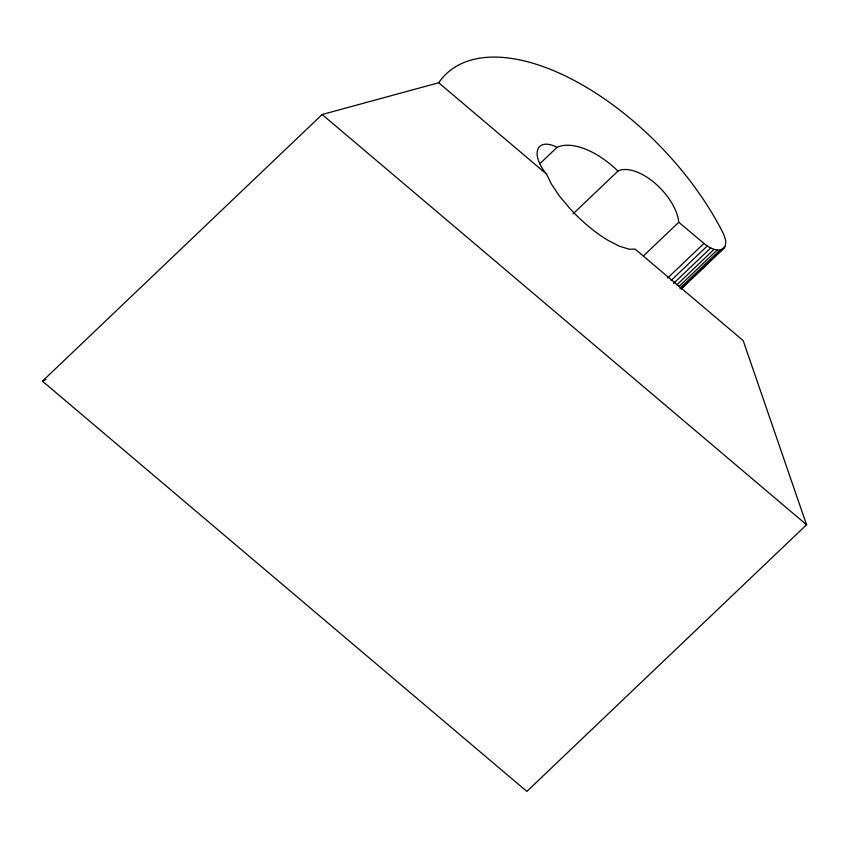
<?xml version="1.0" encoding="UTF-8"?>
<svg xmlns="http://www.w3.org/2000/svg" width="849" height="849" viewBox="0 0 849 849"><rect width="100%" height="100%" fill="white"/><g stroke="black" fill="none" stroke-linecap="round" stroke-linejoin="round"><path stroke-width="1.27" d="M725.386 246.061L725.778 240.585L723.465 233.772A203.505 105.053 46.4 0 0 574.295 80.496A203.505 105.053 46.4 0 0 438.7 82.756L322.142 114.509L42.45 381.18L526.858 791.427L806.55 524.756L743.183 340.619L635.148 249.128L629.279 249.235L619.229 246.136L607.417 240.002A63.993 20.801 43.7 0 1 569.753 208.398L559.311 195.864L551.203 183.724L546.607 174.141A27.476 14.178 46.4 0 1 537.841 149.328A27.476 14.178 46.4 0 1 557.018 147.344A65.384 33.748 46.4 0 1 617.616 170.702L617.945 171.073A43.288 22.339 46.4 0 1 654.494 182.811A43.288 22.339 46.4 0 1 678.765 222.247L703.938 243.43C709.255 248.004 720.61 254.392 725.386 246.061L714.869 256.08M539.815 163.751L557.018 147.344M573.022 213.906L617.945 171.073M643.393 255.974L678.765 222.247M667.611 278.069L703.938 243.43M670.975 280.594L707.302 245.966M673.448 283.502L710.73 247.961M676.802 284.893L714.073 249.341M678.977 286.516L717.214 250.062M679.869 288.352L720.016 250.073M681.418 287.981L684.283 285.243M691.924 277.952L696.711 273.399M699.576 270.661L703.396 267.021M707.217 263.37L710.093 260.643M681.269 288.575L722.372 249.383M681.163 289.042L724.186 248.035M42.45 381.18L45.942 379.27M438.7 82.756L546.607 174.141M322.142 114.509L806.55 524.756"/></g></svg>
